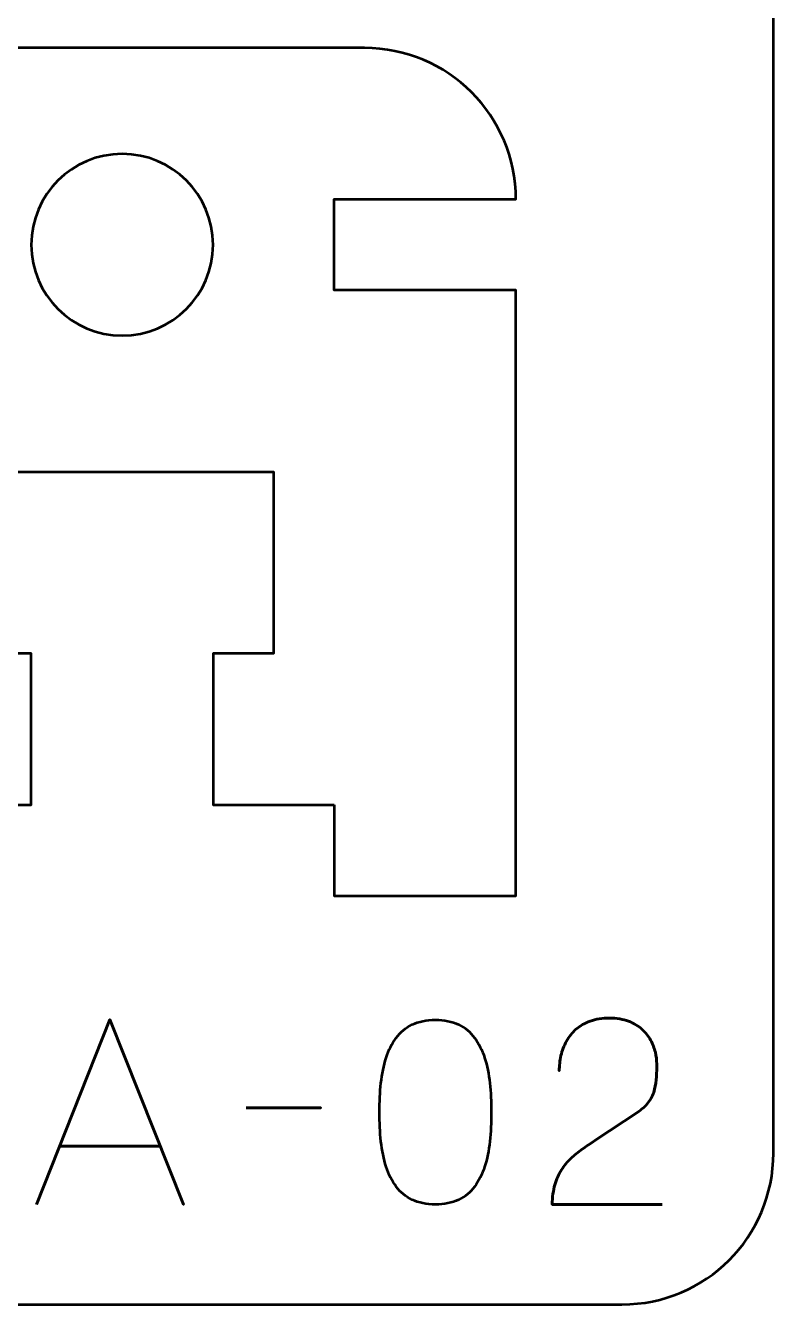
# Model space of a CAD drawing. Header units: centimetres. Extents: x -21 to 0, y -29.7 to 0.
# Drawn here: x -2.469 to 0, y -29.7 to -25.476 of the extents above; entities that cross this region are included whole.
import ezdxf

# ---------------------------------------------------------------- set-up
doc = ezdxf.new("R2010")
doc.units = ezdxf.units.CM
doc.header["$MEASUREMENT"] = 0
doc.layers.add('Layer 1', color=7, linetype='Continuous')

msp = doc.modelspace()

# ---------------------------------------------------------------- linework, layer by layer
at = {"layer": 'Layer 1', "color": 22, "lineweight": 53}
msp.add_open_spline([(-21.00003, -29.19995), (-21.00003, -29.19995), (-21.00003, -0.49992), (-21.00003, -0.49992), (-21.00003, -0.49992), (-21.00003, -0.22295), (-20.77694, 0.00004), (-20.49994, 0.00004), (-20.49994, 0.00004), (-20.49994, 0.00004), (-0.50008, 0.00004), (-0.50008, 0.00004), (-0.50008, 0.00004), (-0.22294, 0.00004), (0.00002, -0.22295), (0.00002, -0.49992), (0.00002, -0.49992), (0.00002, -0.49992), (0.00002, -29.19995), (0.00002, -29.19995), (0.00002, -29.19995), (0.00002, -29.47695), (-0.22294, -29.70004), (-0.50008, -29.70004), (-0.50008, -29.70004), (-0.50008, -29.70004), (-20.49994, -29.70004), (-20.49994, -29.70004), (-20.49994, -29.70004), (-20.77694, -29.70004), (-21.00003, -29.47695), (-21.00003, -29.19995)], degree=3, knots=[0, 0, 0, 0, 0.125, 0.125, 0.125, 0.125, 0.25, 0.25, 0.25, 0.25, 0.375, 0.375, 0.375, 0.375, 0.5, 0.5, 0.5, 0.5, 0.625, 0.625, 0.625, 0.625, 0.75, 0.75, 0.75, 0.75, 0.875, 0.875, 0.875, 0.875, 1, 1, 1, 1], dxfattribs=at)
at = {"layer": 'Layer 1', "color": 114, "lineweight": 53}
msp.add_open_spline([(-1.45, -28.05005), (-1.45, -28.05005), (-1.85, -28.05006), (-1.85, -28.05006), (-1.85, -28.05006), (-1.85, -28.05006), (-1.85, -27.55005), (-1.85, -27.55005), (-1.85, -27.55005), (-1.85, -27.55005), (-1.65, -27.55004), (-1.65, -27.55004), (-1.65, -27.55004), (-1.65, -27.55004), (-1.65, -26.95005), (-1.65, -26.95005), (-1.65, -26.95005), (-2.03333, -26.95005), (-2.26667, -26.95005), (-2.65, -26.95005), (-2.65, -26.95005), (-2.65, -26.95005), (-2.65, -27.55004), (-2.65, -27.55004), (-2.65, -27.55004), (-2.65, -27.55004), (-2.45, -27.55005), (-2.45, -27.55005), (-2.45, -27.55005), (-2.45, -27.55005), (-2.45, -28.05005), (-2.45, -28.05005), (-2.45, -28.05005), (-2.45, -28.05005), (-2.85, -28.05005), (-2.85, -28.05005), (-2.85, -28.05005), (-2.85, -28.05005), (-2.85, -28.35005), (-2.85, -28.35005), (-2.85, -28.35005), (-2.85, -28.35005), (-3.45, -28.35005), (-3.45, -28.35005), (-3.45, -28.35005), (-3.45, -28.35005), (-3.45, -28.05005), (-3.45, -28.05005), (-3.45, -28.05005), (-3.45, -28.05005), (-3.85, -28.05006), (-3.85, -28.05006), (-3.85, -28.05006), (-3.85, -28.05006), (-3.85, -27.55005), (-3.85, -27.55005), (-3.85, -27.55005), (-3.85, -27.55005), (-3.65, -27.55004), (-3.65, -27.55004), (-3.65, -27.55004), (-3.65, -27.55004), (-3.65, -26.95005), (-3.65, -26.95005), (-3.65, -26.95005), (-4.03333, -26.95005), (-4.26667, -26.95005), (-4.65, -26.95005), (-4.65, -26.95005), (-4.65, -26.95005), (-4.65, -27.55004), (-4.65, -27.55004), (-4.65, -27.55004), (-4.65, -27.55004), (-4.45, -27.55005), (-4.45, -27.55005), (-4.45, -27.55005), (-4.45, -27.55005), (-4.45, -28.05005), (-4.45, -28.05005), (-4.45, -28.05005), (-4.45, -28.05005), (-4.85, -28.05005), (-4.85, -28.05005), (-4.85, -28.05005), (-4.85, -28.05005), (-4.85, -28.35005), (-4.85, -28.35005), (-4.85, -28.35005), (-4.85, -28.35005), (-5.4375, -28.35005), (-5.4375, -28.35005), (-5.4375, -28.35005), (-5.4375, -28.35005), (-5.4375, -28.05005), (-5.4375, -28.05005), (-5.4375, -28.05005), (-5.4375, -28.05005), (-5.44812, -26.35005), (-5.44812, -26.35005), (-5.44812, -26.35005), (-5.44812, -26.35005), (-4.85, -26.35005), (-4.85, -26.35005), (-4.85, -26.35005), (-4.85, -26.35005), (-4.85, -26.05005), (-4.85, -26.05005), (-4.85, -26.05005), (-4.85, -26.05005), (-5.45, -26.05005), (-5.45, -26.05005), (-5.45, -26.05005), (-5.45, -25.77396), (-5.22609, -25.55005), (-4.95, -25.55005), (-4.95, -25.55005), (-4.95, -25.55005), (-1.35, -25.55005), (-1.35, -25.55005), (-1.35, -25.55005), (-1.07391, -25.55005), (-0.85, -25.77396), (-0.85, -26.05005), (-0.85, -26.05005), (-0.85, -26.05005), (-1.45, -26.05005), (-1.45, -26.05005), (-1.45, -26.05005), (-1.45, -26.05005), (-1.45, -26.35005), (-1.45, -26.35005), (-1.45, -26.35005), (-1.45, -26.35005), (-0.85, -26.35005), (-0.85, -26.35005), (-0.85, -26.35005), (-0.85, -26.35005), (-0.85, -28.05006), (-0.85, -28.05006), (-0.85, -28.05006), (-0.85, -28.05006), (-0.85, -28.05005), (-0.85, -28.05005), (-0.85, -28.05005), (-0.85, -28.05005), (-0.85, -28.35005), (-0.85, -28.35005), (-0.85, -28.35005), (-0.85, -28.35005), (-1.45, -28.35005), (-1.45, -28.35005), (-1.45, -28.35005), (-1.45, -28.35005), (-1.45, -28.05005), (-1.45, -28.05005)], degree=3, knots=[0, 0, 0, 0, 0.025641, 0.025641, 0.025641, 0.025641, 0.0512821, 0.0512821, 0.0512821, 0.0512821, 0.0769231, 0.0769231, 0.0769231, 0.0769231, 0.1025641, 0.1025641, 0.1025641, 0.1025641, 0.1282051, 0.1282051, 0.1282051, 0.1282051, 0.1538462, 0.1538462, 0.1538462, 0.1538462, 0.1794872, 0.1794872, 0.1794872, 0.1794872, 0.2051282, 0.2051282, 0.2051282, 0.2051282, 0.2307692, 0.2307692, 0.2307692, 0.2307692, 0.2564103, 0.2564103, 0.2564103, 0.2564103, 0.2820513, 0.2820513, 0.2820513, 0.2820513, 0.3076923, 0.3076923, 0.3076923, 0.3076923, 0.3333333, 0.3333333, 0.3333333, 0.3333333, 0.3589744, 0.3589744, 0.3589744, 0.3589744, 0.3846154, 0.3846154, 0.3846154, 0.3846154, 0.4102564, 0.4102564, 0.4102564, 0.4102564, 0.4358974, 0.4358974, 0.4358974, 0.4358974, 0.4615385, 0.4615385, 0.4615385, 0.4615385, 0.4871795, 0.4871795, 0.4871795, 0.4871795, 0.5128205, 0.5128205, 0.5128205, 0.5128205, 0.5384615, 0.5384615, 0.5384615, 0.5384615, 0.5641026, 0.5641026, 0.5641026, 0.5641026, 0.5897436, 0.5897436, 0.5897436, 0.5897436, 0.6153846, 0.6153846, 0.6153846, 0.6153846, 0.6410256, 0.6410256, 0.6410256, 0.6410256, 0.6666667, 0.6666667, 0.6666667, 0.6666667, 0.6923077, 0.6923077, 0.6923077, 0.6923077, 0.7179487, 0.7179487, 0.7179487, 0.7179487, 0.7435897, 0.7435897, 0.7435897, 0.7435897, 0.7692308, 0.7692308, 0.7692308, 0.7692308, 0.7948718, 0.7948718, 0.7948718, 0.7948718, 0.8205128, 0.8205128, 0.8205128, 0.8205128, 0.8461538, 0.8461538, 0.8461538, 0.8461538, 0.8717949, 0.8717949, 0.8717949, 0.8717949, 0.8974359, 0.8974359, 0.8974359, 0.8974359, 0.9230769, 0.9230769, 0.9230769, 0.9230769, 0.9487179, 0.9487179, 0.9487179, 0.9487179, 0.974359, 0.974359, 0.974359, 0.974359, 1, 1, 1, 1], dxfattribs=at)
at = {"layer": 'Layer 1', "color": 250, "lineweight": 53}
msp.add_open_spline([(-1.85, -26.20005), (-1.85, -26.36571), (-1.98434, -26.50005), (-2.15, -26.50005), (-2.15, -26.50005), (-2.31566, -26.50005), (-2.45, -26.36571), (-2.45, -26.20005), (-2.45, -26.20005), (-2.45, -26.03439), (-2.31566, -25.90005), (-2.15, -25.90005), (-2.15, -25.90005), (-1.98434, -25.90005), (-1.85, -26.03439), (-1.85, -26.20005)], degree=3, knots=[0, 0, 0, 0, 0.25, 0.25, 0.25, 0.25, 0.5, 0.5, 0.5, 0.5, 0.75, 0.75, 0.75, 0.75, 1, 1, 1, 1], dxfattribs=at)
at = {"layer": 'Layer 1', "color": 30, "lineweight": 53}
for points, knots in [([(-2.43238, -29.36992), (-2.43238, -29.36992), (-2.19023, -28.75947), (-2.19023, -28.75947), (-2.19023, -28.75947), (-2.19023, -28.75947), (-1.94724, -29.36992), (-1.94724, -29.36992), (-1.94724, -29.36992), (-1.94724, -29.36992), (-2.19023, -28.75947), (-2.19023, -28.75947), (-2.19023, -28.75947), (-2.19023, -28.75947), (-2.43238, -29.36992), (-2.43238, -29.36992)], [0, 0, 0, 0, 0.25, 0.25, 0.25, 0.25, 0.5, 0.5, 0.5, 0.5, 0.75, 0.75, 0.75, 0.75, 1, 1, 1, 1]), ([(-1.11581, -29.36992), (-1.08617, -29.36978), (-1.06063, -29.36456), (-1.03932, -29.3544), (-1.03932, -29.3544), (-1.01816, -29.34424), (-1.00052, -29.3297), (-0.98641, -29.31122), (-0.98641, -29.31122), (-0.97244, -29.29259), (-0.96143, -29.27058), (-0.95324, -29.24518), (-0.95324, -29.24518), (-0.9452, -29.21978), (-0.93942, -29.19198), (-0.93617, -29.1615), (-0.93617, -29.1615), (-0.93278, -29.13102), (-0.93109, -29.09899), (-0.93123, -29.06512), (-0.93123, -29.06512), (-0.93109, -29.03139), (-0.93278, -28.99936), (-0.93617, -28.96902), (-0.93617, -28.96902), (-0.93942, -28.93868), (-0.9452, -28.91074), (-0.95324, -28.88534), (-0.95324, -28.88534), (-0.96143, -28.86008), (-0.97244, -28.83807), (-0.98641, -28.8193), (-0.98641, -28.8193), (-1.00052, -28.80068), (-1.01816, -28.78614), (-1.03932, -28.77598), (-1.03932, -28.77598), (-1.06063, -28.76568), (-1.08617, -28.76046), (-1.11581, -28.76032), (-1.11581, -28.76032), (-1.14544, -28.76046), (-1.17098, -28.76568), (-1.19229, -28.77598), (-1.19229, -28.77598), (-1.21345, -28.78614), (-1.23109, -28.80068), (-1.2452, -28.8193), (-1.2452, -28.8193), (-1.25918, -28.83807), (-1.27018, -28.86008), (-1.27837, -28.88534), (-1.27837, -28.88534), (-1.28641, -28.91074), (-1.2922, -28.93868), (-1.29544, -28.96902), (-1.29544, -28.96902), (-1.29883, -28.99936), (-1.30052, -29.03139), (-1.30038, -29.06512), (-1.30038, -29.06512), (-1.30052, -29.09899), (-1.29883, -29.13102), (-1.29544, -29.1615), (-1.29544, -29.1615), (-1.2922, -29.19198), (-1.28641, -29.21978), (-1.27837, -29.24518), (-1.27837, -29.24518), (-1.27018, -29.27058), (-1.25918, -29.29259), (-1.2452, -29.31122), (-1.2452, -29.31122), (-1.23109, -29.3297), (-1.21345, -29.34424), (-1.19229, -29.3544), (-1.19229, -29.3544), (-1.17098, -29.36456), (-1.14544, -29.36978), (-1.11581, -29.36992)], [0, 0, 0, 0, 0.05, 0.05, 0.05, 0.05, 0.1, 0.1, 0.1, 0.1, 0.15, 0.15, 0.15, 0.15, 0.2, 0.2, 0.2, 0.2, 0.25, 0.25, 0.25, 0.25, 0.3, 0.3, 0.3, 0.3, 0.35, 0.35, 0.35, 0.35, 0.4, 0.4, 0.4, 0.4, 0.45, 0.45, 0.45, 0.45, 0.5, 0.5, 0.5, 0.5, 0.55, 0.55, 0.55, 0.55, 0.6, 0.6, 0.6, 0.6, 0.65, 0.65, 0.65, 0.65, 0.7, 0.7, 0.7, 0.7, 0.75, 0.75, 0.75, 0.75, 0.8, 0.8, 0.8, 0.8, 0.85, 0.85, 0.85, 0.85, 0.9, 0.9, 0.9, 0.9, 0.95, 0.95, 0.95, 0.95, 1, 1, 1, 1]), ([(-1.11581, -29.36992), (-1.08617, -29.36978), (-1.06063, -29.36456), (-1.03932, -29.3544), (-1.03932, -29.3544), (-1.01816, -29.34424), (-1.00052, -29.3297), (-0.98641, -29.31122), (-0.98641, -29.31122), (-0.97244, -29.29259), (-0.96143, -29.27058), (-0.95324, -29.24518), (-0.95324, -29.24518), (-0.9452, -29.21978), (-0.93942, -29.19198), (-0.93617, -29.1615), (-0.93617, -29.1615), (-0.93278, -29.13102), (-0.93109, -29.09899), (-0.93123, -29.06512), (-0.93123, -29.06512), (-0.93109, -29.03139), (-0.93278, -28.99936), (-0.93617, -28.96902), (-0.93617, -28.96902), (-0.93942, -28.93868), (-0.9452, -28.91074), (-0.95324, -28.88534), (-0.95324, -28.88534), (-0.96143, -28.86008), (-0.97244, -28.83807), (-0.98641, -28.8193), (-0.98641, -28.8193), (-1.00052, -28.80068), (-1.01816, -28.78614), (-1.03932, -28.77598), (-1.03932, -28.77598), (-1.06063, -28.76568), (-1.08617, -28.76046), (-1.11581, -28.76032), (-1.11581, -28.76032), (-1.14544, -28.76046), (-1.17098, -28.76568), (-1.19229, -28.77598), (-1.19229, -28.77598), (-1.21345, -28.78614), (-1.23109, -28.80068), (-1.2452, -28.8193), (-1.2452, -28.8193), (-1.25918, -28.83807), (-1.27018, -28.86008), (-1.27837, -28.88534), (-1.27837, -28.88534), (-1.28641, -28.91074), (-1.2922, -28.93868), (-1.29544, -28.96902), (-1.29544, -28.96902), (-1.29883, -28.99936), (-1.30052, -29.03139), (-1.30038, -29.06512), (-1.30038, -29.06512), (-1.30052, -29.09899), (-1.29883, -29.13102), (-1.29544, -29.1615), (-1.29544, -29.1615), (-1.2922, -29.19198), (-1.28641, -29.21978), (-1.27837, -29.24518), (-1.27837, -29.24518), (-1.27018, -29.27058), (-1.25918, -29.29259), (-1.2452, -29.31122), (-1.2452, -29.31122), (-1.23109, -29.3297), (-1.21345, -29.34424), (-1.19229, -29.3544), (-1.19229, -29.3544), (-1.17098, -29.36456), (-1.14544, -29.36978), (-1.11581, -29.36992)], [0, 0, 0, 0, 0.05, 0.05, 0.05, 0.05, 0.1, 0.1, 0.1, 0.1, 0.15, 0.15, 0.15, 0.15, 0.2, 0.2, 0.2, 0.2, 0.25, 0.25, 0.25, 0.25, 0.3, 0.3, 0.3, 0.3, 0.35, 0.35, 0.35, 0.35, 0.4, 0.4, 0.4, 0.4, 0.45, 0.45, 0.45, 0.45, 0.5, 0.5, 0.5, 0.5, 0.55, 0.55, 0.55, 0.55, 0.6, 0.6, 0.6, 0.6, 0.65, 0.65, 0.65, 0.65, 0.7, 0.7, 0.7, 0.7, 0.75, 0.75, 0.75, 0.75, 0.8, 0.8, 0.8, 0.8, 0.85, 0.85, 0.85, 0.85, 0.9, 0.9, 0.9, 0.9, 0.95, 0.95, 0.95, 0.95, 1, 1, 1, 1]), ([(-0.36735, -29.36992), (-0.36735, -29.36992), (-0.73057, -29.36992), (-0.73057, -29.36992), (-0.73057, -29.36992), (-0.72986, -29.34537), (-0.72676, -29.32364), (-0.72154, -29.30501), (-0.72154, -29.30501), (-0.71618, -29.28638), (-0.70898, -29.27001), (-0.70009, -29.2559), (-0.70009, -29.2559), (-0.69106, -29.24179), (-0.68076, -29.22923), (-0.66904, -29.21822), (-0.66904, -29.21822), (-0.65733, -29.20708), (-0.64477, -29.19692), (-0.63123, -29.18732), (-0.63123, -29.18732), (-0.61768, -29.17787), (-0.60371, -29.16841), (-0.58918, -29.1591), (-0.58918, -29.1591), (-0.58918, -29.1591), (-0.4444, -29.06258), (-0.4444, -29.06258), (-0.4444, -29.06258), (-0.42958, -29.05214), (-0.41801, -29.04071), (-0.40982, -29.02843), (-0.40982, -29.02843), (-0.4015, -29.01615), (-0.39571, -29.00317), (-0.39218, -28.98948), (-0.39218, -28.98948), (-0.3888, -28.97594), (-0.38668, -28.96197), (-0.38597, -28.94786), (-0.38597, -28.94786), (-0.38527, -28.9336), (-0.38499, -28.91935), (-0.38513, -28.9051), (-0.38513, -28.9051), (-0.38513, -28.89339), (-0.38668, -28.88083), (-0.38978, -28.86728), (-0.38978, -28.86728), (-0.39303, -28.85387), (-0.39811, -28.84047), (-0.40531, -28.8272), (-0.40531, -28.8272), (-0.4125, -28.81394), (-0.4221, -28.8018), (-0.43409, -28.7908), (-0.43409, -28.7908), (-0.44609, -28.77993), (-0.46091, -28.77118), (-0.47854, -28.76455), (-0.47854, -28.76455), (-0.49618, -28.75792), (-0.51693, -28.75453), (-0.54092, -28.75439), (-0.54092, -28.75439), (-0.56505, -28.75453), (-0.58635, -28.75792), (-0.6047, -28.76441), (-0.6047, -28.76441), (-0.62304, -28.7709), (-0.63871, -28.77993), (-0.65169, -28.79136), (-0.65169, -28.79136), (-0.66467, -28.80279), (-0.67511, -28.81606), (-0.6833, -28.83087), (-0.6833, -28.83087), (-0.69148, -28.84569), (-0.69741, -28.86149), (-0.70122, -28.87815), (-0.70122, -28.87815), (-0.70503, -28.8948), (-0.70686, -28.91173), (-0.70686, -28.9288), (-0.70686, -28.9288), (-0.70686, -28.91173), (-0.70503, -28.8948), (-0.70122, -28.87815), (-0.70122, -28.87815), (-0.69741, -28.86149), (-0.69148, -28.84569), (-0.6833, -28.83087), (-0.6833, -28.83087), (-0.67511, -28.81606), (-0.66467, -28.80279), (-0.65169, -28.79136), (-0.65169, -28.79136), (-0.63871, -28.77993), (-0.62304, -28.7709), (-0.6047, -28.76441), (-0.6047, -28.76441), (-0.58635, -28.75792), (-0.56505, -28.75453), (-0.54092, -28.75439), (-0.54092, -28.75439), (-0.51693, -28.75453), (-0.49618, -28.75792), (-0.47854, -28.76455), (-0.47854, -28.76455), (-0.46091, -28.77118), (-0.44609, -28.77993), (-0.43409, -28.7908), (-0.43409, -28.7908), (-0.4221, -28.8018), (-0.4125, -28.81394), (-0.40531, -28.8272), (-0.40531, -28.8272), (-0.39811, -28.84047), (-0.39303, -28.85387), (-0.38978, -28.86728), (-0.38978, -28.86728), (-0.38668, -28.88083), (-0.38513, -28.89339), (-0.38513, -28.9051), (-0.38513, -28.9051), (-0.38499, -28.91935), (-0.38527, -28.9336), (-0.38597, -28.94786), (-0.38597, -28.94786), (-0.38668, -28.96197), (-0.3888, -28.97594), (-0.39218, -28.98948), (-0.39218, -28.98948), (-0.39571, -29.00317), (-0.4015, -29.01615), (-0.40982, -29.02843), (-0.40982, -29.02843), (-0.41801, -29.04071), (-0.42958, -29.05214), (-0.4444, -29.06258), (-0.4444, -29.06258), (-0.4444, -29.06258), (-0.58918, -29.1591), (-0.58918, -29.1591), (-0.58918, -29.1591), (-0.60371, -29.16841), (-0.61768, -29.17787), (-0.63123, -29.18732), (-0.63123, -29.18732), (-0.64477, -29.19692), (-0.65733, -29.20708), (-0.66904, -29.21822), (-0.66904, -29.21822), (-0.68076, -29.22923), (-0.69106, -29.24179), (-0.70009, -29.2559), (-0.70009, -29.2559), (-0.70898, -29.27001), (-0.71618, -29.28638), (-0.72154, -29.30501), (-0.72154, -29.30501), (-0.72676, -29.32364), (-0.72986, -29.34537), (-0.73057, -29.36992), (-0.73057, -29.36992), (-0.73057, -29.36992), (-0.36735, -29.36992), (-0.36735, -29.36992)], [0, 0, 0, 0, 0.0238095, 0.0238095, 0.0238095, 0.0238095, 0.047619, 0.047619, 0.047619, 0.047619, 0.0714286, 0.0714286, 0.0714286, 0.0714286, 0.0952381, 0.0952381, 0.0952381, 0.0952381, 0.1190476, 0.1190476, 0.1190476, 0.1190476, 0.1428571, 0.1428571, 0.1428571, 0.1428571, 0.1666667, 0.1666667, 0.1666667, 0.1666667, 0.1904762, 0.1904762, 0.1904762, 0.1904762, 0.2142857, 0.2142857, 0.2142857, 0.2142857, 0.2380952, 0.2380952, 0.2380952, 0.2380952, 0.2619048, 0.2619048, 0.2619048, 0.2619048, 0.2857143, 0.2857143, 0.2857143, 0.2857143, 0.3095238, 0.3095238, 0.3095238, 0.3095238, 0.3333333, 0.3333333, 0.3333333, 0.3333333, 0.3571429, 0.3571429, 0.3571429, 0.3571429, 0.3809524, 0.3809524, 0.3809524, 0.3809524, 0.4047619, 0.4047619, 0.4047619, 0.4047619, 0.4285714, 0.4285714, 0.4285714, 0.4285714, 0.452381, 0.452381, 0.452381, 0.452381, 0.4761905, 0.4761905, 0.4761905, 0.4761905, 0.5, 0.5, 0.5, 0.5, 0.5238095, 0.5238095, 0.5238095, 0.5238095, 0.547619, 0.547619, 0.547619, 0.547619, 0.5714286, 0.5714286, 0.5714286, 0.5714286, 0.5952381, 0.5952381, 0.5952381, 0.5952381, 0.6190476, 0.6190476, 0.6190476, 0.6190476, 0.6428571, 0.6428571, 0.6428571, 0.6428571, 0.6666667, 0.6666667, 0.6666667, 0.6666667, 0.6904762, 0.6904762, 0.6904762, 0.6904762, 0.7142857, 0.7142857, 0.7142857, 0.7142857, 0.7380952, 0.7380952, 0.7380952, 0.7380952, 0.7619048, 0.7619048, 0.7619048, 0.7619048, 0.7857143, 0.7857143, 0.7857143, 0.7857143, 0.8095238, 0.8095238, 0.8095238, 0.8095238, 0.8333333, 0.8333333, 0.8333333, 0.8333333, 0.8571429, 0.8571429, 0.8571429, 0.8571429, 0.8809524, 0.8809524, 0.8809524, 0.8809524, 0.9047619, 0.9047619, 0.9047619, 0.9047619, 0.9285714, 0.9285714, 0.9285714, 0.9285714, 0.952381, 0.952381, 0.952381, 0.952381, 0.9761905, 0.9761905, 0.9761905, 0.9761905, 1, 1, 1, 1]), ([(-1.74065, -29.05073), (-1.74065, -29.05073), (-1.49427, -29.05073), (-1.49427, -29.05073), (-1.49427, -29.05073), (-1.49427, -29.05073), (-1.74065, -29.05073), (-1.74065, -29.05073)], [0, 0, 0, 0, 0.5, 0.5, 0.5, 0.5, 1, 1, 1, 1]), ([(-2.35618, -29.17773), (-2.35618, -29.17773), (-2.02428, -29.17773), (-2.02428, -29.17773), (-2.02428, -29.17773), (-2.02428, -29.17773), (-2.35618, -29.17773), (-2.35618, -29.17773)], [0, 0, 0, 0, 0.5, 0.5, 0.5, 0.5, 1, 1, 1, 1])]:
    msp.add_open_spline(points, degree=3, knots=knots, dxfattribs=at)

doc.saveas('drawing.dxf')
